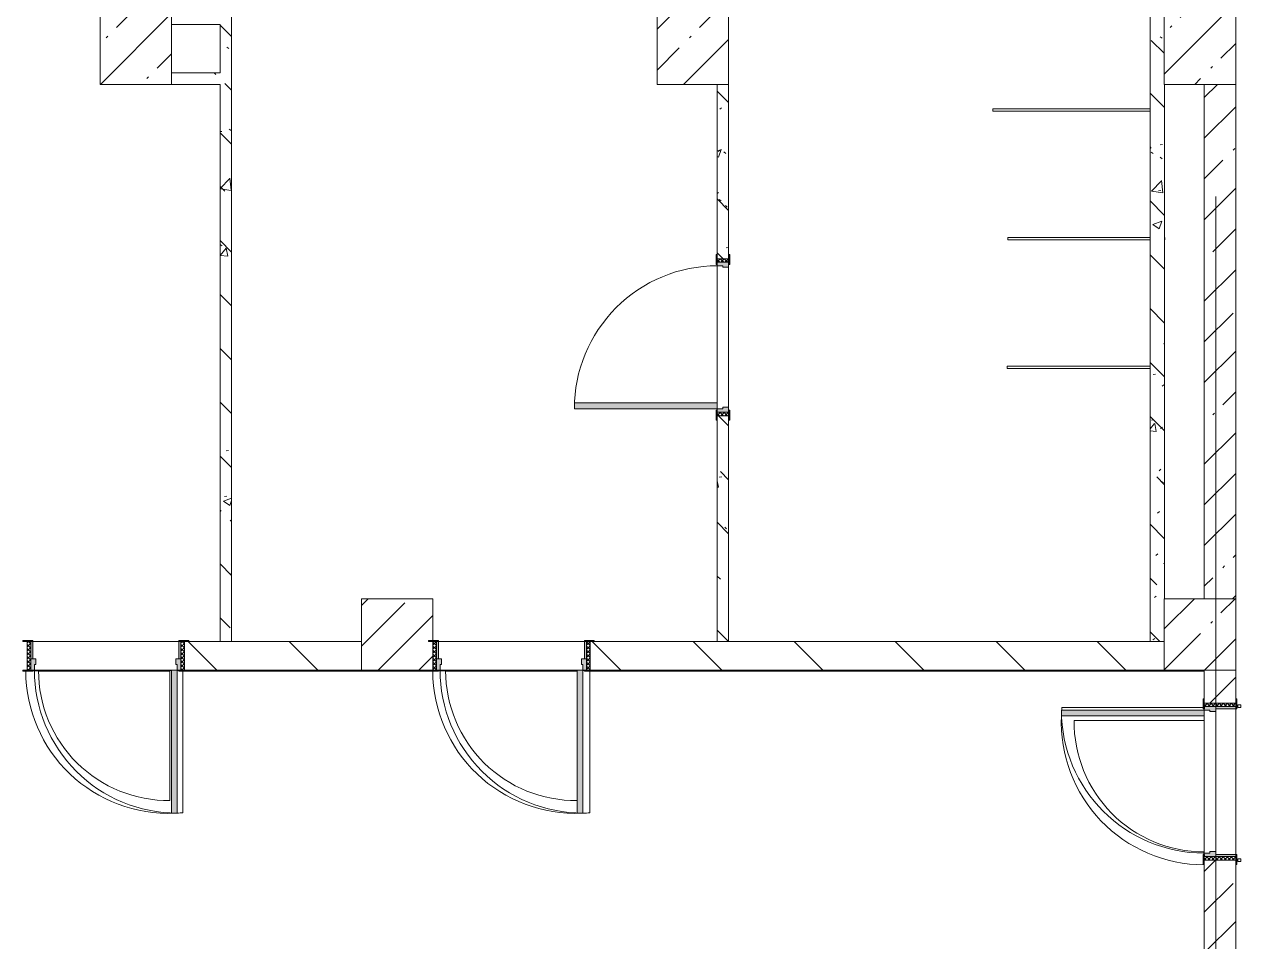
# Model space of a CAD drawing. Header units: millimetres. Extents: x 81609 to 272668, y -8553 to 29000.
# Drawn here: x 221877 to 230393, y 16700 to 23120 of the extents above; entities that cross this region are included whole.
import ezdxf

# ---------------------------------------------------------------- set-up
doc = ezdxf.new("R2010")
doc.units = ezdxf.units.MM
for name, color, linetype, lineweight, true_color in [('A-DOOR-4', 7, 'Continuous', 5, 0xe2e2e2), ('A-DOOR-5', 7, 'Continuous', 5, 0xaaaaaa), ('A-DOOR-FRAM-2', 7, 'Continuous', 5, 0xe2e2e2), ('A-DOOR-FRAM-4', 7, 'Continuous', 5, 0xaaaaaa), ('A-FLOR-1', 7, 'Continuous', 5, 0xaaaaaa), ('I-WALL-5', 7, 'Continuous', 5, 0x787878)]:
    doc.layers.add(name, color=color, linetype=linetype, lineweight=lineweight, true_color=true_color)
for name, color, linetype, lineweight in [('A-GENM-3', 7, 'Continuous', 5), ('A-WALL', 7, 'Continuous', 9), ('A-WALL-2', 7, 'Continuous', 5), ('I-WALL-3', 7, 'Continuous', 5), ('S-COLS-1', 7, 'Continuous', 5), ('Оси', 7, 'Continuous', 9)]:
    doc.layers.add(name, color=color, linetype=linetype, lineweight=lineweight)
pattern_1 = [(45, (145658, 0), (-285.1231, 285.1231), []), (45, (145943.1, 0), (-285.1231, 285.1231), [504.031, -100.806, 16.764, -84.042])]
pattern_2 = [(135, (145658, 0), (-377.1708, -377.1708), [533.4, -88.9, 17.78, -88.9]), (135, (145658, 376.94), (-377.1708, -377.1708), []), (50, (145658, 0), (637.6445, -55.7866), [66.675, -733.425]), (355, (145658, 0), (-123.3494, 668.699), [53.34, -586.74]), (100.451, (145711.1, -4.65), (514.299, 612.908), [56.665, -623.315]), (46.184, (145658, 177.8), (948.7764, -147.15), [100.012, -1100.137]), (96.636, (145737.05, 165.5), (830.909, 865.997), [84.998, -934.973]), (351.184, (145658, 177.8), (830.918, 865.988), [80.01, -880.11]), (21, (145746.9, 133.35), (530.6506, -357.9283), [66.675, -733.425]), (326, (145746.9, 133.35), (216.308, 644.6585), [53.34, -586.74]), (71.451, (145791.1, 103.5), (746.9596, 286.7243), [56.665, -623.315]), (37.5, (145657.99, 0), (10.81053, 295.9426), [16.764, -562.864, 16.764, -578.866, -588.962]), (37.5, (145657.99, 0), (10.81053, 295.9426), [-1175.258, 16.764, -572.198]), (7.5, (145658, 0), (233.8692, 350.6318), [16.764, -322.834, 16.764, -549.529, -224.472]), (7.5, (145658, 0), (233.8692, 350.6318), [-905.891, 16.764, -207.708]), (327.5, (145459.74, 0), (474.5678, -20.0513), [16.764, -205.486, 16.764, -676.656, -920.115]), (327.5, (145459.74, 0), (474.5678, -20.0513), [-915.67, 16.764, -903.351]), (317.5, (145370.84, 0), (518.4522, 88.9934), [16.764, -272.161, 16.764, -443.738, -653.415]), (317.5, (145370.84, 0), (518.4522, 88.9934), [-749.427, 16.764, -636.651])]

# ---------------------------------------------------------------- blocks, each defined once
blk = doc.blocks.new('BSC_Колонна _Прямоугольная - 500х500-23287078-2_9_3_птичка')
at = {"layer": 'S-COLS-1'}
h = blk.add_hatch(dxfattribs=at)
h.set_pattern_fill('FP_77', color=256, style=0, pattern_type=2)
h.set_pattern_definition([(45, (-84450, -22950), (-285.1231, 285.1231), []), (45, (-84164.88, -22950), (-285.1231, 285.1231), [504.031, -100.806, 16.764, -84.042])])
h.paths.add_polyline_path([(-250, -250), (250, -250), (250, 250), (-250, 250), (-250, -160)])
for p, q in [((250, 250), (-250, 250)), ((-250, 250), (-250, -250)), ((250, -250), (250, 250)), ((-250, -250), (250, -250))]:
    blk.add_line(p, q, dxfattribs=at)
blk = doc.blocks.new('BSC_Колонна _Прямоугольная - 500х500-V239-2_9_3_птичка')
at = {"layer": 'S-COLS-1'}
h = blk.add_hatch(dxfattribs=at)
h.set_pattern_fill('FP_96', color=256, style=0, pattern_type=2)
h.set_pattern_definition([(45, (-77000, -22950), (-285.1231, 285.1231), []), (45, (-76714.88, -22950), (-285.1231, 285.1231), [504.031, -100.806, 16.764, -84.042])])
h.paths.add_polyline_path([(-250, -250), (250, -250), (250, 250), (-250, 250), (-250, -160)])
for p, q in [((250, 250), (-250, 250)), ((-250, 250), (-250, -250)), ((250, -250), (250, 250)), ((-250, -250), (250, -250))]:
    blk.add_line(p, q, dxfattribs=at)
blk = doc.blocks.new('110_Дверь_СКБ_1Ст_Внутренняя1 - Д-4 1100x2100h_су мгн-V243-2_9_3_птичка')
at = {"layer": 'A-DOOR-4'}
h = blk.add_hatch(color=256, dxfattribs=at)
h.paths.add_polyline_path([(-512.5, 40), (-512.5, -40), (-477.5, -40), (-477.5, 0), (-487.5, 0), (-487.5, 40)])
h.paths.add_polyline_path([(502.5, 0), (502.5, -40), (537.5, -40), (537.5, 40), (512.5, 40), (512.5, 0)])
at = {"layer": 'A-DOOR-5'}
h = blk.add_hatch(dxfattribs=at)
h.set_pattern_fill('FP_8', color=256, style=0, pattern_type=2)
h.set_pattern_definition([(135, (1751.41, 104.685), (-14.14214, -14.14214), []), (225, (1751.41, 104.685), (14.14214, -14.14214), [])])
h.paths.add_polyline_path([(537.5, -40), (562.5, -40), (562.5, 40), (537.5, 40)])
at = {"layer": 'A-DOOR-FRAM-2'}
for points in [[(-487.5, 1040), (-487.5, 40), (-447.5, 40), (-447.5, 1040)], [(-567.5, 40), (-497.5, 40), (-497.5, 48), (-567.5, 48)], [(522.5, 40), (592.5, 40), (592.5, 48), (522.5, 48)], [(-567.5, -48), (-497.5, -48), (-497.5, -40), (-567.5, -40)], [(522.5, -48), (592.5, -48), (592.5, -40), (522.5, -40)]]:
    blk.add_hatch(color=256, dxfattribs=at).paths.add_polyline_path(points)
at = {"layer": 'A-DOOR-FRAM-4'}
h = blk.add_hatch(dxfattribs=at)
h.set_pattern_fill('FP_9', color=256, style=0, pattern_type=2)
h.set_pattern_definition([(45, (-371.384, 104.685), (-14.1421, 14.1421), []), (135, (-371.384, 104.685), (-14.1421, -14.1421), [])])
h.paths.add_polyline_path([(-537.5, -40), (-512.5, -40), (-512.5, 40), (-537.5, 40)])
at = {"layer": 'A-DOOR-5'}
for p, q in [((-487.5, 1040), (-487.5, 40)), ((-447.5, 1040), (-487.5, 1040)), ((-447.5, 40), (-447.5, 1040)), ((-487.5, 40), (-447.5, 40))]:
    blk.add_line(p, q, dxfattribs=at)
blk.add_arc((-487.5, 40), 1000, 360, 90, dxfattribs=at)
at = {"layer": 'A-DOOR-FRAM-4'}
for p, q in [((-497.5, 48), (-567.5, 48)), ((-567.5, 48), (-567.5, 40)), ((-567.5, 40), (-497.5, 40)), ((-512.5, 40), (-537.5, 40)), ((-537.5, 40), (-537.5, -40)), ((-487.5, 40), (-512.5, 40)), ((-512.5, 40), (-512.5, -40)), ((-512.5, -40), (-512.5, 40)), ((-497.5, 40), (-512.5, 40)), ((-512.5, 40), (-512.5, 39)), ((-512.5, 39), (-497.5, 39)), ((-497.5, 40), (-497.5, 48)), ((-497.5, 39), (-497.5, 40)), ((-487.5, 0), (-487.5, 40)), ((-477.5, 0), (-487.5, 0)), ((-477.5, -40), (-477.5, 0)), ((512.5, 0), (502.5, 0)), ((502.5, 0), (502.5, -40)), ((512.5, 40), (512.5, 0)), ((537.5, 40), (512.5, 40)), ((592.5, 48), (522.5, 48)), ((522.5, 48), (522.5, 40)), ((537.5, 40), (522.5, 40)), ((522.5, 40), (522.5, 39)), ((522.5, 40), (592.5, 40)), ((522.5, 39), (537.5, 39)), ((537.5, -40), (537.5, 40)), ((562.5, 40), (537.5, 40)), ((537.5, 40), (537.5, -40)), ((537.5, 39), (537.5, 40)), ((562.5, -40), (562.5, 40)), ((592.5, 40), (592.5, 48)), ((-497.5, -40), (-567.5, -40)), ((-567.5, -40), (-567.5, -48)), ((-567.5, -48), (-497.5, -48)), ((-537.5, -40), (-512.5, -40)), ((-497.5, -39), (-512.5, -39)), ((-512.5, -39), (-512.5, -40)), ((-512.5, -40), (-477.5, -40)), ((-512.5, -40), (-497.5, -40)), ((-497.5, -40), (-497.5, -39)), ((-497.5, -48), (-497.5, -40)), ((502.5, -40), (537.5, -40)), ((537.5, -39), (522.5, -39)), ((522.5, -39), (522.5, -40)), ((522.5, -40), (537.5, -40)), ((592.5, -40), (522.5, -40)), ((522.5, -40), (522.5, -48)), ((522.5, -48), (592.5, -48)), ((537.5, -40), (537.5, -39)), ((537.5, -40), (562.5, -40)), ((592.5, -48), (592.5, -40))]:
    blk.add_line(p, q, dxfattribs=at)
blk = doc.blocks.new('110_Дверь_СКБ_1Ст_Внутренняя1 - Д-4 1100x2100h_су мгн-32375332-2_9_3_птичка')
at = {"layer": 'A-DOOR-4'}
h = blk.add_hatch(color=256, dxfattribs=at)
h.paths.add_polyline_path([(512.5, 100), (512.5, 60), (502.5, 60), (502.5, 20), (537.5, 20), (537.5, 100)])
h.paths.add_polyline_path([(-487.5, 100), (-512.5, 100), (-512.5, 20), (-477.5, 20), (-477.5, 60), (-487.5, 60)])
at = {"layer": 'A-DOOR-5'}
h = blk.add_hatch(dxfattribs=at)
h.set_pattern_fill('FP_22', color=256, style=0, pattern_type=2)
h.set_pattern_definition([(135, (1751.41, 164.685), (-14.14214, -14.14214), []), (225, (1751.41, 164.685), (14.14214, -14.14214), [])])
h.paths.add_polyline_path([(562.5, 100), (537.5, 100), (537.5, -100), (562.5, -100)])
at = {"layer": 'A-DOOR-FRAM-2'}
for points in [[(-487.5, 1100), (-487.5, 100), (-447.5, 100), (-447.5, 1100)], [(-567.5, 108), (-567.5, 100), (-497.5, 100), (-497.5, 108)], [(592.5, 108), (522.5, 108), (522.5, 100), (592.5, 100)], [(-497.5, 20), (-512.5, 20), (-512.5, -100), (-497.5, -100)], [(537.5, 20), (522.5, 20), (522.5, -100), (537.5, -100)], [(-567.5, -100), (-567.5, -108), (-497.5, -108), (-497.5, -100)], [(592.5, -100), (522.5, -100), (522.5, -108), (592.5, -108)]]:
    blk.add_hatch(color=256, dxfattribs=at).paths.add_polyline_path(points)
at = {"layer": 'A-DOOR-FRAM-4'}
h = blk.add_hatch(dxfattribs=at)
h.set_pattern_fill('FP_23', color=256, style=0, pattern_type=2)
h.set_pattern_definition([(45, (-371.384, 164.685), (-14.1421, 14.1421), []), (135, (-371.384, 164.685), (-14.1421, -14.1421), [])])
h.paths.add_polyline_path([(-512.5, 100), (-537.5, 100), (-537.5, -100), (-512.5, -100)])
at = {"layer": 'A-DOOR-5'}
for p, q in [((-487.5, 1100), (-487.5, 100)), ((-447.5, 1100), (-487.5, 1100)), ((-447.5, 100), (-447.5, 1100)), ((-487.5, 100), (-447.5, 100))]:
    blk.add_line(p, q, dxfattribs=at)
blk.add_arc((-487.5, 100), 1000, 360, 90, dxfattribs=at)
at = {"layer": 'A-DOOR-FRAM-4'}
for p, q in [((-497.5, 108), (-567.5, 108)), ((-567.5, 108), (-567.5, 100)), ((-567.5, 100), (-497.5, 100)), ((-512.5, 100), (-537.5, 100)), ((-537.5, 100), (-537.5, -100)), ((-487.5, 100), (-512.5, 100)), ((-512.5, 100), (-512.5, 20)), ((-512.5, -100), (-512.5, 100)), ((-497.5, 100), (-512.5, 100)), ((-512.5, 100), (-512.5, 99)), ((-512.5, 99), (-497.5, 99)), ((-497.5, 100), (-497.5, 108)), ((-497.5, 99), (-497.5, 100)), ((-487.5, 60), (-487.5, 100)), ((512.5, 100), (512.5, 60)), ((537.5, 100), (512.5, 100)), ((592.5, 108), (522.5, 108)), ((522.5, 108), (522.5, 100)), ((537.5, 100), (522.5, 100)), ((522.5, 100), (522.5, 99)), ((522.5, 100), (592.5, 100)), ((522.5, 99), (537.5, 99)), ((537.5, 20), (537.5, 100)), ((562.5, 100), (537.5, 100)), ((537.5, 100), (537.5, -100)), ((537.5, 99), (537.5, 100)), ((562.5, -100), (562.5, 100)), ((592.5, 100), (592.5, 108)), ((-512.5, 20), (-477.5, 20)), ((-497.5, 20), (-512.5, 20)), ((-512.5, 20), (-512.5, -100)), ((-497.5, -100), (-497.5, 20)), ((-477.5, 60), (-487.5, 60)), ((-477.5, 20), (-477.5, 60)), ((512.5, 60), (502.5, 60)), ((502.5, 60), (502.5, 20)), ((502.5, 20), (537.5, 20)), ((537.5, 20), (522.5, 20)), ((522.5, 20), (522.5, -100)), ((537.5, -100), (537.5, 20)), ((-497.5, -100), (-567.5, -100)), ((-567.5, -100), (-567.5, -108)), ((-567.5, -108), (-497.5, -108)), ((-537.5, -100), (-512.5, -100)), ((-512.5, -100), (-497.5, -100)), ((-497.5, -108), (-497.5, -100)), ((522.5, -100), (537.5, -100)), ((592.5, -100), (522.5, -100)), ((522.5, -100), (522.5, -108)), ((522.5, -108), (592.5, -108)), ((537.5, -100), (562.5, -100)), ((592.5, -108), (592.5, -100))]:
    blk.add_line(p, q, dxfattribs=at)
blk = doc.blocks.new('131_Сантехническая перегородка - СП-2-29831410-2_9_3_птичка')
at = {"layer": 'A-GENM-3'}
for p, q in [((0, 8), (1100, 8)), ((1100, 8), (1100, -8)), ((1100, -8), (0, -8))]:
    blk.add_line(p, q, dxfattribs=at)
blk = doc.blocks.new('131_Сантехническая перегородка - СП-2-16286057-2_9_3_птичка')
at = {"layer": 'A-GENM-3'}
for p, q in [((0, 8), (995.7, 8)), ((0, 8), (0, -8)), ((1100, 8), (1100, -8)), ((995.7, -8), (0, -8))]:
    blk.add_line(p, q, dxfattribs=at)
blk = doc.blocks.new('131_Сантехническая перегородка - СП-2-V246-2_9_3_птичка')
at = {"layer": 'A-GENM-3'}
for p, q in [((0, 8), (1000.7, 8)), ((0, 8), (0, -8)), ((1000.7, -8), (0, -8))]:
    blk.add_line(p, q, dxfattribs=at)
blk = doc.blocks.new('110_Дверь_СКБ_1Ст_Внутренняя1 - Д-4 _л_ 1100x2100h_су мгн-V271-2_9_3_птичка')
at = {"layer": 'A-DOOR-4'}
h = blk.add_hatch(color=256, dxfattribs=at)
h.paths.add_polyline_path([(-512.5, 110), (-512.5, 30), (-477.5, 30), (-477.5, 70), (-487.5, 70), (-487.5, 110)])
h.paths.add_polyline_path([(502.5, 70), (502.5, 30), (537.5, 30), (537.5, 110), (512.5, 110), (512.5, 70)])
at = {"layer": 'A-DOOR-5'}
h = blk.add_hatch(dxfattribs=at)
h.set_pattern_fill('FP_20', color=256, style=0, pattern_type=2)
h.set_pattern_definition([(135, (1751.41, 174.685), (-14.14214, -14.14214), []), (225, (1751.41, 174.685), (14.14214, -14.14214), [])])
h.paths.add_polyline_path([(537.5, -110), (562.5, -110), (562.5, 110), (537.5, 110)])
at = {"layer": 'A-DOOR-FRAM-2'}
for points in [[(472.5, 110), (512.5, 110), (512.5, 1110), (472.5, 1110), (472.5, 401.4)], [(-567.5, 110), (-497.5, 110), (-497.5, 118), (-567.5, 118)], [(522.5, 110), (592.5, 110), (592.5, 118), (522.5, 118)], [(-512.5, 30), (-512.5, -110), (-497.5, -110), (-497.5, 30)], [(522.5, -110), (537.5, -110), (537.5, 30), (522.5, 30)], [(-567.5, -118), (-497.5, -118), (-497.5, -110), (-567.5, -110)], [(522.5, -118), (592.5, -118), (592.5, -110), (522.5, -110)]]:
    blk.add_hatch(color=256, dxfattribs=at).paths.add_polyline_path(points)
at = {"layer": 'A-DOOR-FRAM-4'}
h = blk.add_hatch(dxfattribs=at)
h.set_pattern_fill('FP_21', color=256, style=0, pattern_type=2)
h.set_pattern_definition([(45, (-371.384, 174.685), (-14.1421, 14.1421), []), (135, (-371.384, 174.685), (-14.1421, -14.1421), [])])
h.paths.add_polyline_path([(-537.5, 110), (-537.5, -110), (-512.5, -110), (-512.5, 110)])
at = {"layer": 'A-DOOR-5'}
for p, q in [((512.5, 1110), (472.5, 1110)), ((472.5, 1110), (472.5, 110)), ((512.5, 110), (512.5, 1110)), ((472.5, 110), (512.5, 110))]:
    blk.add_line(p, q, dxfattribs=at)
blk.add_arc((512.5, 110), 1000, 90, 180, dxfattribs=at)
at = {"layer": 'A-DOOR-FRAM-4'}
for p, q in [((-497.5, 118), (-567.5, 118)), ((-567.5, 118), (-567.5, 110)), ((-567.5, 110), (-497.5, 110)), ((-512.5, 110), (-537.5, 110)), ((-537.5, 110), (-537.5, -110)), ((-487.5, 110), (-512.5, 110)), ((-512.5, 110), (-512.5, 30)), ((-512.5, -110), (-512.5, 110)), ((-497.5, 110), (-512.5, 110)), ((-512.5, 110), (-512.5, 109)), ((-512.5, 109), (-497.5, 109)), ((-497.5, 110), (-497.5, 118)), ((-497.5, 109), (-497.5, 110)), ((-487.5, 70), (-487.5, 110)), ((512.5, 110), (512.5, 70)), ((537.5, 110), (512.5, 110)), ((592.5, 118), (522.5, 118)), ((522.5, 118), (522.5, 110)), ((537.5, 110), (522.5, 110)), ((522.5, 110), (522.5, 109)), ((522.5, 110), (592.5, 110)), ((522.5, 109), (537.5, 109)), ((537.5, 30), (537.5, 110)), ((562.5, 110), (537.5, 110)), ((537.5, 110), (537.5, -110)), ((537.5, 109), (537.5, 110)), ((562.5, -110), (562.5, 110)), ((592.5, 110), (592.5, 118)), ((-512.5, 30), (-477.5, 30)), ((-497.5, 30), (-512.5, 30)), ((-512.5, 30), (-512.5, -110)), ((-497.5, -110), (-497.5, 30)), ((-477.5, 70), (-487.5, 70)), ((-477.5, 30), (-477.5, 70)), ((512.5, 70), (502.5, 70)), ((502.5, 70), (502.5, 30)), ((502.5, 30), (537.5, 30)), ((537.5, 30), (522.5, 30)), ((522.5, 30), (522.5, -110)), ((537.5, -110), (537.5, 30)), ((-497.5, -110), (-567.5, -110)), ((-567.5, -110), (-567.5, -118)), ((-567.5, -118), (-497.5, -118)), ((-537.5, -110), (-512.5, -110)), ((-512.5, -110), (-497.5, -110)), ((-497.5, -118), (-497.5, -110)), ((522.5, -110), (537.5, -110)), ((592.5, -110), (522.5, -110)), ((522.5, -110), (522.5, -118)), ((522.5, -118), (592.5, -118)), ((537.5, -110), (562.5, -110)), ((592.5, -118), (592.5, -110))]:
    blk.add_line(p, q, dxfattribs=at)
blk = doc.blocks.new('BSC_Колонна _Прямоугольная - 500х500-V290-2_9_3_птичка')
at = {"layer": 'S-COLS-1'}
h = blk.add_hatch(dxfattribs=at)
h.set_pattern_fill('FP_130', color=256, style=0, pattern_type=2)
h.set_pattern_definition([(45, (-78830, -18850), (-285.1231, 285.1231), []), (45, (-78544.88, -18850), (-285.1231, 285.1231), [504.031, -100.806, 16.764, -84.042])])
h.paths.add_polyline_path([(-206.5, -250), (250, -250), (250, -50), (220, -50), (220, -42), (250, -42), (250, 250), (-250, 250), (-250, -250)])
for p, q in [((250, 250), (-250, 250)), ((-250, 250), (-250, -250)), ((250, -42), (250, 250)), ((-250, -250), (220, -250))]:
    blk.add_line(p, q, dxfattribs=at)
blk = doc.blocks.new('BSC_Колонна _Прямоугольная - 500х500-V291-2_9_3_птичка')
at = {"layer": 'S-COLS-1'}
h = blk.add_hatch(dxfattribs=at)
h.set_pattern_fill('FP_131', color=256, style=0, pattern_type=2)
h.set_pattern_definition([(45, (-84450, -18850), (-285.1231, 285.1231), []), (45, (-84164.88, -18850), (-285.1231, 285.1231), [504.031, -100.806, 16.764, -84.042])])
h.paths.add_polyline_path([(-250, -250), (250, -250), (250, 250), (-250, 250), (-250, -109.1)])
for p, q in [((250, 250), (-250, 250)), ((-250, 250), (-250, -250)), ((250, -250), (250, 250)), ((-250, -250), (250, -250))]:
    blk.add_line(p, q, dxfattribs=at)
blk = doc.blocks.new('BSC_Колонна _Прямоугольная - 500х500-V292-2_9_3_птичка')
at = {"layer": 'S-COLS-1'}
h = blk.add_hatch(dxfattribs=at)
h.set_pattern_fill('FP_132', color=256, style=0, pattern_type=2)
h.set_pattern_definition([(45, (-80900, -22950), (-285.1231, 285.1231), []), (45, (-80614.88, -22950), (-285.1231, 285.1231), [504.031, -100.806, 16.764, -84.042])])
h.paths.add_polyline_path([(-250, -250), (250, -250), (250, 250), (-250, 250), (-250, -160)])
for p, q in [((250, 250), (-250, 250)), ((-250, 250), (-250, -250)), ((250, -250), (250, 250)), ((-250, -250), (250, -250))]:
    blk.add_line(p, q, dxfattribs=at)

msp = doc.modelspace()

# ---------------------------------------------------------------- hatches: boundary and pattern name
at = {"layer": 'I-WALL-3'}
h = msp.add_hatch(dxfattribs=at)
h.set_pattern_fill('FP_76', color=256, style=0, pattern_type=2)
h.set_pattern_definition(pattern_1)
h.paths.add_polyline_path([(230358, 15150), (230358, 15530), (230138, 15530), (230138, 15150)])
h.paths.add_polyline_path([(230138, 18570), (230358, 18570), (230358, 18600), (230138, 18600)])
h.paths.add_polyline_path([(230138, 19100), (230358, 19100), (230358, 22700), (230138, 22700), (230138, 19319.3)])
h.paths.add_polyline_path([(230262.1, 23200), (230358, 23200), (230358, 26600), (230138, 26600), (230138, 23200)])
h = msp.add_hatch(dxfattribs=at)
h.set_pattern_fill('FP_79', color=256, style=0, pattern_type=2)
h.set_pattern_definition([(135, (145658, 0), (-353.5534, -353.5534), [])])
h.paths.add_polyline_path([(227991.6, 18600), (229858, 18600), (229858, 18800), (225838, 18800), (225838, 18600), (226136.5, 18600)])
h.paths.add_polyline_path([(223028, 18600), (224238, 18600), (224238, 18800), (222998, 18800), (222998, 18600)])
h.paths.add_polyline_path([(212418, 18600), (219198, 18600), (219198, 18800), (212418, 18800)])
h.paths.add_polyline_path([(219698, 18600), (221898, 18600), (221898, 18800), (219698, 18800), (219698, 18681)])
h = msp.add_hatch(dxfattribs=at)
h.set_pattern_fill('FP_76', color=256, style=0, pattern_type=2)
h.set_pattern_definition(pattern_1)
h.paths.add_polyline_path([(230138, 15530), (230358, 15530), (230358, 17270), (230138, 17270), (230138, 15848.6)])
h.paths.add_polyline_path([(230358, 18370), (230358, 18570), (230138, 18570), (230138, 18370)])
at = {"layer": 'I-WALL-5'}
h = msp.add_hatch(dxfattribs=at)
h.set_pattern_fill('FP_83', color=256, style=0, pattern_type=2)
h.set_pattern_definition(pattern_2)
h.paths.add_polyline_path([(223248, 18800), (223328, 18800), (223328, 26900), (223248, 26900), (223248, 20476.2)])
h = msp.add_hatch(dxfattribs=at)
h.set_pattern_fill('FP_83', color=256, style=0, pattern_type=2)
h.set_pattern_definition(pattern_2)
h.paths.add_polyline_path([(229846.6, 18800), (229858, 18800), (229858, 26900), (229758.7, 26900), (229758.7, 18800)])
h = msp.add_hatch(dxfattribs=at)
h.set_pattern_fill('FP_83', color=256, style=0, pattern_type=2)
h.set_pattern_definition(pattern_2)
h.paths.add_polyline_path([(223248, 22700), (223248, 22780), (222908, 22780), (222908, 22700)])
h = msp.add_hatch(dxfattribs=at)
h.set_pattern_fill('FP_83', color=256, style=0, pattern_type=2)
h.set_pattern_definition(pattern_2)
h.paths.add_polyline_path([(226808, 18800), (226808, 20380), (226728, 20380), (226728, 18800)])
h.paths.add_polyline_path([(226728, 21480), (226808, 21480), (226808, 22700), (226728, 22700), (226728, 21510)])

# ---------------------------------------------------------------- linework, layer by layer
at = {"layer": 'A-FLOR-1'}
for p, q in [((221976.9, 18596.6), (221938, 18596.6)), ((222896.9, 18592.9), (221977.1, 18592.9)), ((222908, 18597.6), (222896.9, 18597.6)), ((222896.9, 18597.6), (222896.9, 17687.6)), ((222958, 18597.6), (222948, 18597.6)), ((222986.9, 17602.6), (222986.9, 18592)), ((224708, 18592.9), (223028, 18592.9)), ((224826.9, 18596.6), (224778, 18596.6)), ((225746.9, 18592.9), (224827.1, 18592.9)), ((225746.9, 18597.6), (225746.9, 17687.6)), ((225798, 18597.6), (225788, 18597.6)), ((225836.9, 17602.6), (225836.9, 18592)), ((230138, 18592.9), (225868, 18592.9)), ((230130, 18338.2), (229142.1, 18338.2)), ((230137, 18320), (230137, 18330)), ((229227.1, 18248.2), (230137, 18248.2)), ((230137, 18248.2), (230137, 18280)), ((230136, 17310), (230136, 17328.2))]:
    msp.add_line(p, q, dxfattribs=at)
for centre, radius, start, end in [((222886.9, 18597.6), 1000, 180.32046, 272.39422), ((222886.9, 18597.6), 910, 180.06296, 270.62964), ((225736.9, 18597.6), 1000, 180.32046, 272.39422), ((225736.9, 18597.6), 910, 180.06296, 270.62964), ((230137, 18238.2), 1000, 174.26083, 175.30446), ((230137, 18238.2), 1000, 177.59974, 269.9427), ((230137, 18238.2), 910, 179.37036, 269.93704), ((222886.9, 18597.6), 1000, 273.50823, 275.73917), ((225736.9, 18597.6), 1000, 272.93441, 275.73917)]:
    msp.add_arc(centre, radius, start, end, dxfattribs=at)
at = {"layer": 'A-WALL'}
for p, q in [((223248, 18800), (223328, 18800)), ((226728, 18800), (226808, 18800)), ((229758.7, 18800), (229858, 18800))]:
    msp.add_line(p, q, dxfattribs=at)
at = {"layer": 'A-WALL-2'}
for p, q in [((230393, 18358.5), (230373, 18358.5)), ((230373, 18358.5), (230373, 18338.5)), ((230373, 18338.5), (230393, 18338.5)), ((230393, 18338.5), (230393, 18358.5)), ((230393, 17280), (230373, 17280)), ((230373, 17280), (230373, 17260)), ((230373, 17260), (230393, 17260)), ((230393, 17260), (230393, 17280))]:
    msp.add_line(p, q, dxfattribs=at)
at = {"layer": 'I-WALL-3'}
for p, q in [((223328, 18800), (223328, 26900)), ((229758.7, 23420), (229758.7, 18800)), ((222908, 23120), (223248, 23120)), ((223248, 23120), (223248, 22780)), ((223248, 22780), (222908, 22780)), ((222908, 22700), (223248, 22700)), ((223248, 22700), (223248, 18800)), ((226728, 22700), (226728, 21510)), ((226808, 21510), (226808, 22700)), ((229858.7, 19100), (229858.7, 22700)), ((230138, 22700), (230138, 19100)), ((230358, 19100), (230358, 22700)), ((226728, 20470), (226728, 21430)), ((226808, 21420), (226808, 20440)), ((226728, 20350), (226728, 18800)), ((226808, 18800), (226808, 20350)), ((221938, 18800), (222958, 18800)), ((223248, 18800), (223028, 18800)), ((224238, 18800), (223328, 18800)), ((224778, 18800), (225798, 18800)), ((226728, 18800), (225868, 18800)), ((229758.7, 18800), (226808, 18800)), ((222908, 18600), (221948, 18600)), ((223028, 18600), (224238, 18600)), ((225748, 18600), (224788, 18600)), ((225868, 18600), (229858, 18600)), ((230138, 18600), (230138, 18570)), ((230138, 18570), (230138, 18400)), ((230358, 18570), (230358, 18600)), ((230358, 18400), (230358, 18570)), ((230358, 18330), (230358, 17310)), ((230138, 17320), (230138, 18280)), ((230138, 17240), (230138, 16130)), ((230358, 11550), (230358, 17240))]:
    msp.add_line(p, q, dxfattribs=at)
at = {"layer": 'Оси'}
msp.add_line((230218, 10029.8), (230218, 21915.1), dxfattribs=at)

# ---------------------------------------------------------------- block references
at = {"layer": 'A-DOOR-5'}
for name, p, rotation in [('110_Дверь_СКБ_1Ст_Внутренняя1 - Д-4 1100x2100h_су мгн-V243-2_9_3_птичка', (226768, 20917.5), 89.99999999999984), ('110_Дверь_СКБ_1Ст_Внутренняя1 - Д-4 1100x2100h_су мгн-32375332-2_9_3_птичка', (222460.5, 18700), 180), ('110_Дверь_СКБ_1Ст_Внутренняя1 - Д-4 1100x2100h_су мгн-32375332-2_9_3_птичка', (225300.5, 18700), 180), ('110_Дверь_СКБ_1Ст_Внутренняя1 - Д-4 _л_ 1100x2100h_су мгн-V271-2_9_3_птичка', (230248, 17807.5), 89.9999999999999)]:
    msp.add_blockref(name, p, dxfattribs=dict(at, rotation=rotation))
at = {"layer": 'A-GENM-3', "rotation": 180}
msp.add_blockref('131_Сантехническая перегородка - СП-2-29831410-2_9_3_птичка', (229758.7, 22520), dxfattribs=at)
at = {"layer": 'A-GENM-3'}
for name, p in [('131_Сантехническая перегородка - СП-2-16286057-2_9_3_птичка', (228763, 21620)), ('131_Сантехническая перегородка - СП-2-V246-2_9_3_птичка', (228758, 20720))]:
    msp.add_blockref(name, p, dxfattribs=at)
at = {"layer": 'S-COLS-1'}
for name, p in [('BSC_Колонна _Прямоугольная - 500х500-V239-2_9_3_птичка', (222658, 22950)), ('BSC_Колонна _Прямоугольная - 500х500-V292-2_9_3_птичка', (226558, 22950)), ('BSC_Колонна _Прямоугольная - 500х500-23287078-2_9_3_птичка', (230108, 22950)), ('BSC_Колонна _Прямоугольная - 500х500-V290-2_9_3_птичка', (224488, 18850)), ('BSC_Колонна _Прямоугольная - 500х500-V291-2_9_3_птичка', (230108, 18850))]:
    msp.add_blockref(name, p, dxfattribs=at)

doc.saveas('drawing.dxf')
